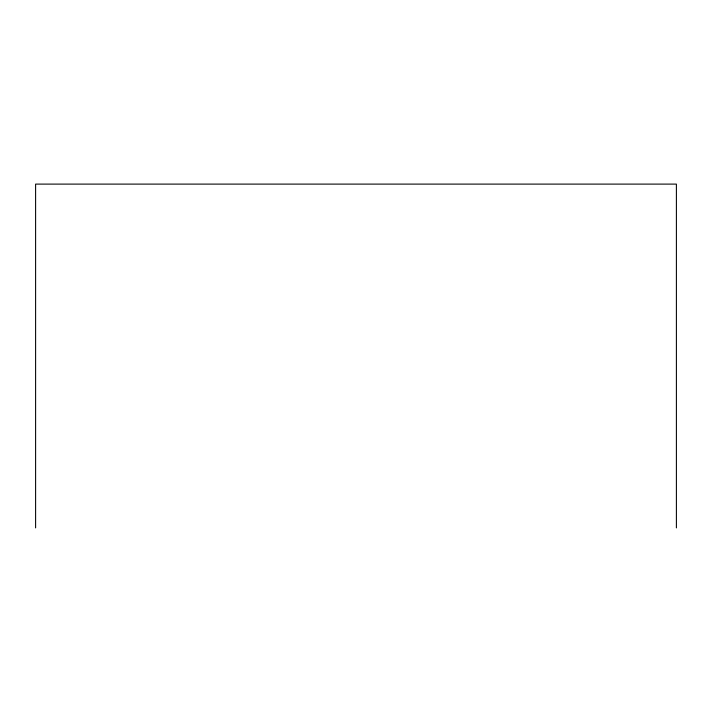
<?xml version="1.0" encoding="UTF-8"?>
<svg xmlns="http://www.w3.org/2000/svg" width="712" height="712" viewBox="0 0 712 712"><rect width="100%" height="100%" fill="white"/><g stroke="black" fill="none" stroke-linecap="round" stroke-linejoin="round"><path stroke-width="1.07" d="M676.4 527.895L676.4 184.105L35.6 184.105L35.6 527.895"/></g></svg>
